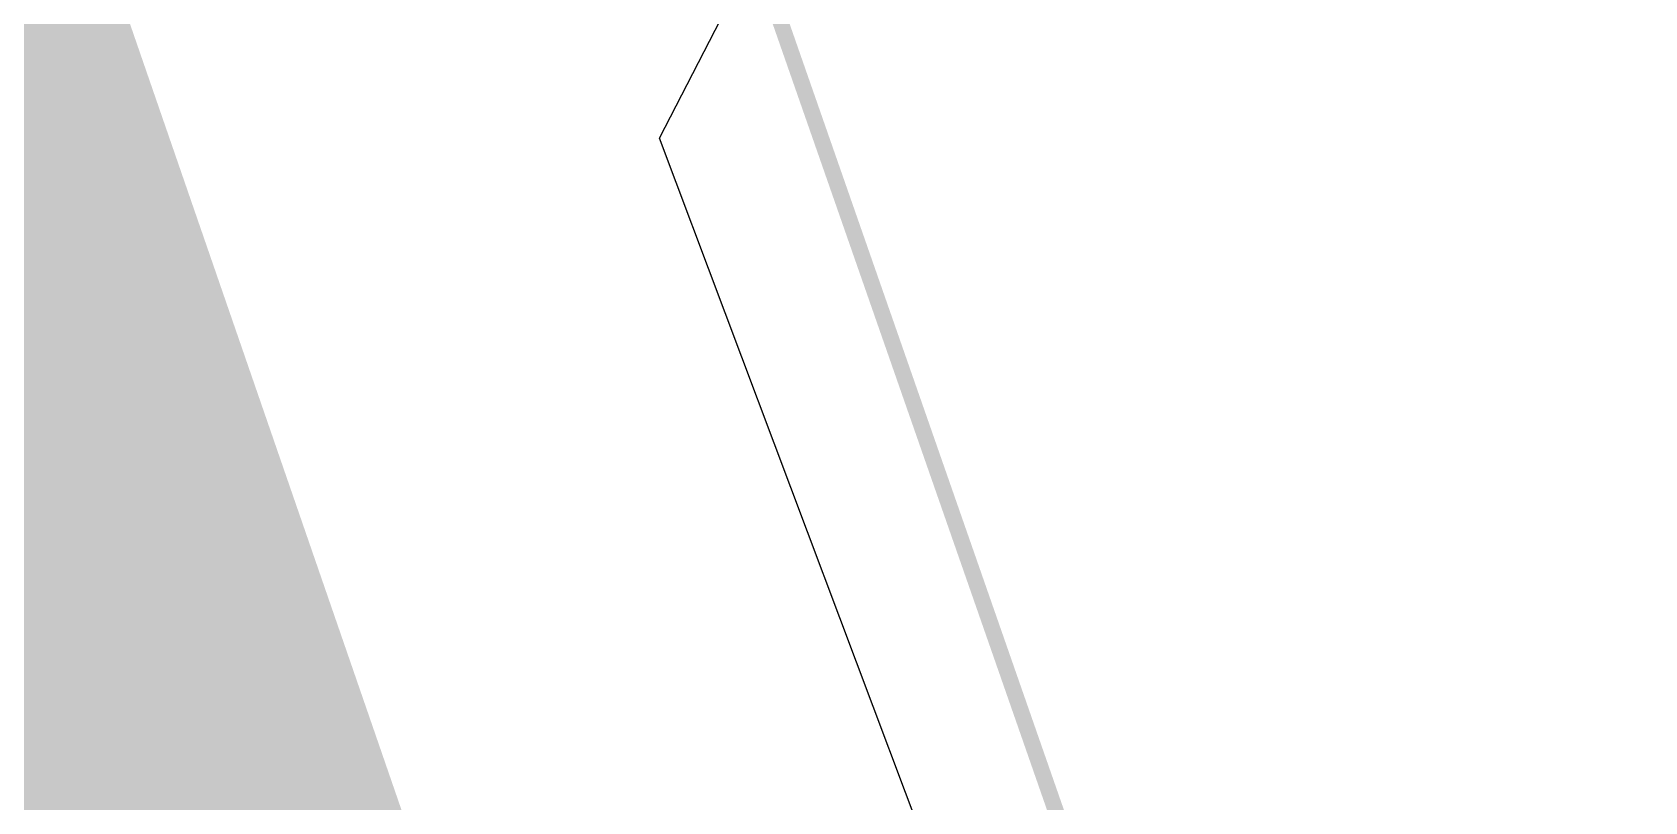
# Model space of a CAD drawing. Header units: inches. Extents: x -7 to 348, y -14 to 159.
# Drawn here: x 15.39 to 16.668, y 12.086 to 12.696 of the extents above; entities that cross this region are included whole.
import ezdxf

# ---------------------------------------------------------------- set-up
doc = ezdxf.new("R2010")
doc.units = ezdxf.units.IN
for name, color, linetype in [('Dimension', 6, 'Continuous'), ('Fabrication', 76, 'Continuous'), ('Top Layer', 1, 'Continuous')]:
    doc.layers.add(name, color=color, linetype=linetype)

msp = doc.modelspace()

# ---------------------------------------------------------------- linework, layer by layer
at = {"layer": 'Dimension', "const_width": 0.254}
msp.add_lwpolyline([(58.31, 19.467, 1), (13.31, 19.467, 1)], format="xyb", close=True, dxfattribs=at)
at = {"layer": 'Fabrication', "const_width": 0.0127}
for points in [[(53.1935, 31.3327, -1.1671), (15.6751, 13.587)], [(53.1935, 31.3327, -1.1671), (15.6751, 13.587)], [(53.1935, 31.3327, -1.1671), (15.6751, 13.587)], [(53.1935, 31.3327, -1.1671), (15.6751, 13.587)], [(54.5111, 31.1383, -1.205705), (14.1774, 15.55)], [(54.5111, 31.1383, -1.205705), (14.1774, 15.55)]]:
    msp.add_lwpolyline(points, format="xyb", dxfattribs=at)
at = {"layer": 'Top Layer'}
for p, q in [((15.8874, 12.6118), (15.997, 12.8252)), ((16.3155, 11.4744), (15.8874, 12.6118))]:
    msp.add_line(p, q, dxfattribs=at)
at = {"layer": 'Top Layer', "const_width": 2.032}
for points in [[(14.2446, 13.1348, -0.267603), (19.4524, 34.998)], [(16.6308, 7.7862, -0.065353), (14.2446, 13.1348)]]:
    msp.add_lwpolyline(points, format="xyb", dxfattribs=at)

doc.saveas('drawing.dxf')
